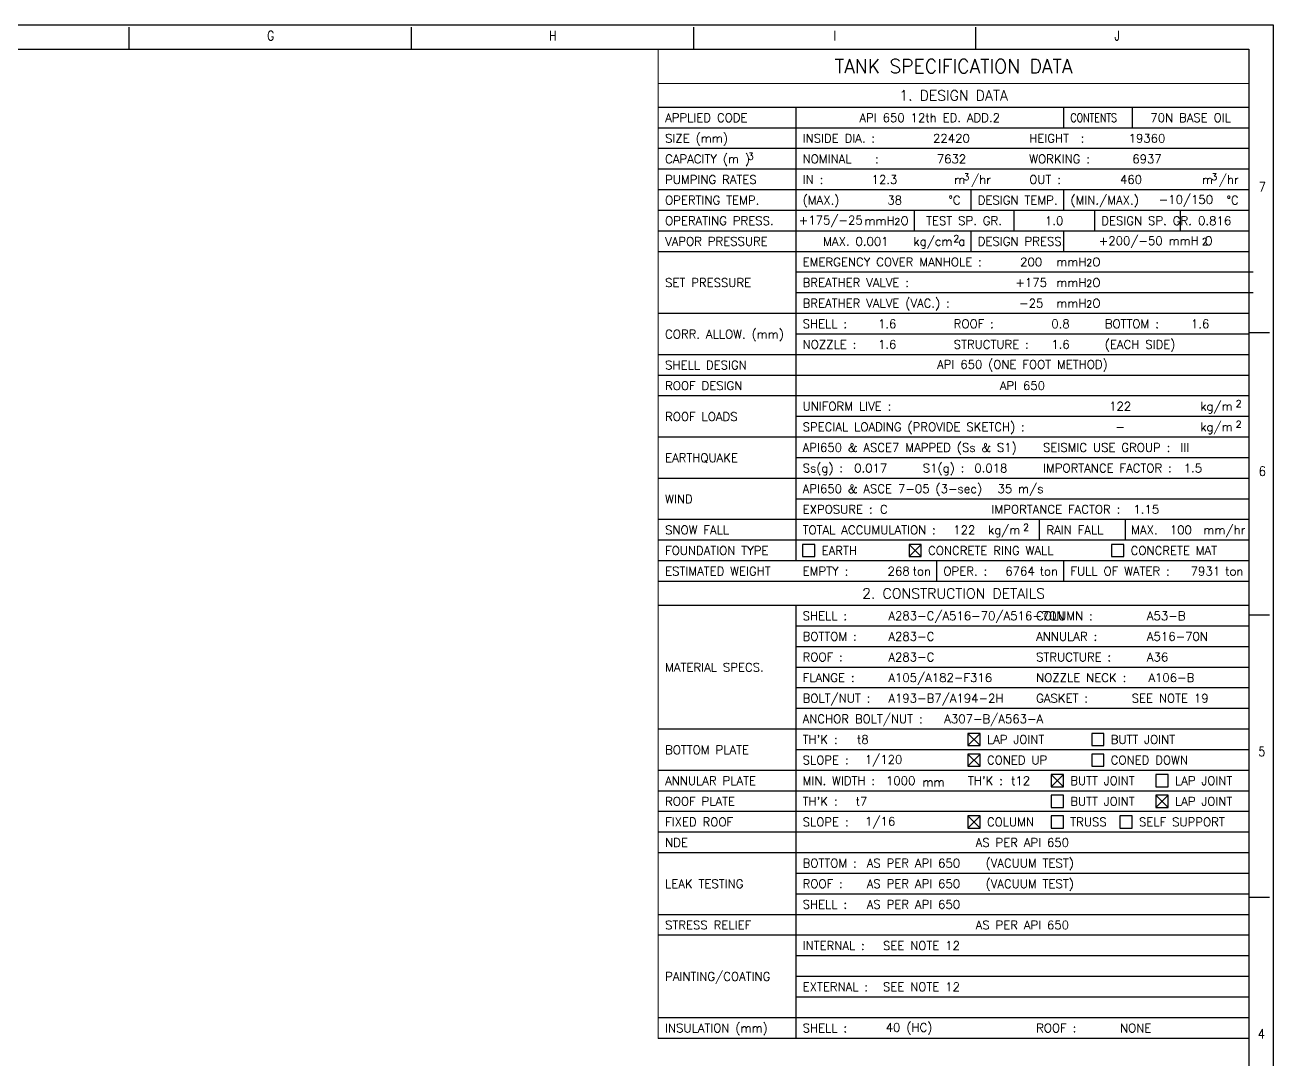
# Model space of a CAD drawing. Header units: millimetres. Extents: x -2091 to 296200, y -2515 to 5200.
# Drawn here: x 46030.9 to 46394.4, y 2069.1 to 2370.1 of the extents above; entities that cross this region are included whole.
import ezdxf
from ezdxf.enums import TextEntityAlignment as Align

# ---------------------------------------------------------------- set-up
doc = ezdxf.new("R2010")
doc.units = ezdxf.units.MM
doc.linetypes.add('CONTINU', pattern=[0])
doc.layers.add('BRD', color=8, linetype='Continuous')
doc.styles.add('ROMANS', font='romans.shx')

msp = doc.modelspace()

# ---------------------------------------------------------------- linework, layer by layer
at = {"color": 2, "linetype": 'Continuous', "lineweight": 18}
for p, q in [((46215.33, 2075.14), (46215.33, 2363.14)), ((46387.39, 2353.14), (46215.33, 2353.14))]:
    msp.add_line(p, q, dxfattribs=at)
at = {"color": 2, "linetype": 'Continuous'}
for p, q in [((46387.39, 2346.14), (46215.33, 2346.14)), ((46387.39, 2208.14), (46215.33, 2208.14)), ((46387.39, 2201.14), (46215.33, 2201.14)), ((46387.39, 2075.14), (46215.33, 2075.14))]:
    msp.add_line(p, q, dxfattribs=at)
at = {"color": 7}
for p, q in [((46255.39, 2346.14), (46255.39, 2214.14)), ((46333.39, 2346.14), (46333.39, 2340.14)), ((46353.39, 2346.14), (46353.39, 2340.14)), ((46387.39, 2340.14), (46215.33, 2340.14)), ((46387.39, 2334.14), (46215.33, 2334.14)), ((46387.39, 2328.14), (46215.33, 2328.14)), ((46387.39, 2322.14), (46215.33, 2322.14)), ((46306.39, 2322.14), (46306.39, 2316.14)), ((46333.39, 2322.14), (46333.39, 2316.14)), ((46387.39, 2316.14), (46215.33, 2316.14)), ((46289.89, 2316.14), (46289.89, 2310.14)), ((46318.89, 2316.14), (46318.89, 2310.14)), ((46342.39, 2316.14), (46342.39, 2310.14)), ((46367.39, 2316.14), (46367.39, 2310.14)), ((46387.39, 2310.14), (46215.33, 2310.14)), ((46306.39, 2310.14), (46306.39, 2304.14)), ((46333.39, 2310.14), (46333.39, 2304.14)), ((46387.39, 2304.14), (46215.33, 2304.14)), ((46388.64, 2298.14), (46255.39, 2298.14)), ((46388.64, 2292.14), (46255.39, 2292.14)), ((46387.39, 2286.14), (46215.33, 2286.14)), ((46387.39, 2280.14), (46255.39, 2280.14)), ((46387.39, 2274.14), (46215.33, 2274.14)), ((46387.39, 2268.14), (46215.33, 2268.14)), ((46387.39, 2262.14), (46215.33, 2262.14)), ((46387.39, 2256.14), (46255.39, 2256.14)), ((46387.39, 2250.14), (46215.33, 2250.14)), ((46387.39, 2244.14), (46255.39, 2244.14)), ((46387.39, 2238.14), (46215.33, 2238.14)), ((46387.39, 2232.14), (46255.39, 2232.14)), ((46387.39, 2226.14), (46215.33, 2226.14)), ((46387.39, 2220.14), (46215.33, 2220.14)), ((46288.39, 2215.37), (46291.93, 2218.91)), ((46288.39, 2218.91), (46291.93, 2215.37)), ((46387.39, 2214.14), (46215.33, 2214.14)), ((46296.39, 2214.14), (46296.39, 2208.14)), ((46333.39, 2214.14), (46333.39, 2208.14)), ((46387.39, 2195.14), (46255.39, 2195.14)), ((46387.39, 2189.14), (46255.39, 2189.14)), ((46387.39, 2183.14), (46255.39, 2183.14)), ((46387.39, 2177.14), (46255.39, 2177.14)), ((46387.39, 2171.14), (46255.39, 2171.14)), ((46387.39, 2165.14), (46215.33, 2165.14)), ((46305.53, 2160.37), (46309.06, 2163.91)), ((46305.53, 2163.91), (46309.06, 2160.37)), ((46387.39, 2159.14), (46255.39, 2159.14)), ((46305.53, 2154.37), (46309.06, 2157.91)), ((46305.53, 2157.91), (46309.06, 2154.37)), ((46387.39, 2153.14), (46215.33, 2153.14)), ((46329.81, 2148.37), (46333.34, 2151.91)), ((46329.81, 2151.91), (46333.34, 2148.37)), ((46387.39, 2147.14), (46215.33, 2147.14)), ((46360.29, 2142.37), (46363.83, 2145.91)), ((46360.29, 2145.91), (46363.83, 2142.37)), ((46387.39, 2141.14), (46215.33, 2141.14)), ((46305.53, 2136.37), (46309.06, 2139.91)), ((46305.53, 2139.91), (46309.06, 2136.37)), ((46387.39, 2135.14), (46215.33, 2135.14)), ((46387.39, 2135.14), (46215.33, 2135.14)), ((46387.39, 2129.14), (46215.33, 2129.14)), ((46387.39, 2129.14), (46215.33, 2129.14)), ((46387.39, 2123.14), (46255.39, 2123.14)), ((46387.39, 2117.14), (46255.39, 2117.14)), ((46387.39, 2111.14), (46215.33, 2111.14)), ((46387.39, 2105.14), (46215.33, 2105.14)), ((46387.39, 2099.14), (46255.39, 2099.14)), ((46387.39, 2093.14), (46255.39, 2093.14)), ((46387.39, 2087.14), (46255.39, 2087.14)), ((46387.39, 2081.14), (46215.33, 2081.14))]:
    msp.add_line(p, q, dxfattribs=at)
at = {"linetype": 'CONTINU', "ltscale": 0.5}
for p, q in [((46326.39, 2220.14), (46326.39, 2226.14)), ((46351.39, 2220.14), (46351.39, 2226.14))]:
    msp.add_line(p, q, dxfattribs=at)
msp.add_line((46255.39, 2201.14), (46255.39, 2075.14))
at = {"color": 7}
for points in [[(46257.39, 2218.91), (46257.39, 2215.37), (46260.93, 2215.37), (46260.93, 2218.91)], [(46288.39, 2218.91), (46288.39, 2215.37), (46291.93, 2215.37), (46291.93, 2218.91)], [(46347.39, 2218.91), (46347.39, 2215.37), (46350.93, 2215.37), (46350.93, 2218.91)], [(46305.53, 2163.91), (46305.53, 2160.37), (46309.06, 2160.37), (46309.06, 2163.91)], [(46341.58, 2163.91), (46341.58, 2160.37), (46345.12, 2160.37), (46345.12, 2163.91)], [(46305.53, 2157.91), (46305.53, 2154.37), (46309.06, 2154.37), (46309.06, 2157.91)], [(46341.58, 2157.91), (46341.58, 2154.37), (46345.12, 2154.37), (46345.12, 2157.91)], [(46329.81, 2151.91), (46329.81, 2148.37), (46333.34, 2148.37), (46333.34, 2151.91)], [(46360.29, 2151.91), (46360.29, 2148.37), (46363.83, 2148.37), (46363.83, 2151.91)], [(46329.81, 2145.91), (46329.81, 2142.37), (46333.34, 2142.37), (46333.34, 2145.91)], [(46360.29, 2145.91), (46360.29, 2142.37), (46363.83, 2142.37), (46363.83, 2145.91)], [(46305.53, 2139.91), (46305.53, 2136.37), (46309.06, 2136.37), (46309.06, 2139.91)], [(46329.81, 2139.91), (46329.81, 2136.37), (46333.34, 2136.37), (46333.34, 2139.91)], [(46349.82, 2139.91), (46349.82, 2136.37), (46353.36, 2136.37), (46353.36, 2139.91)]]:
    msp.add_lwpolyline(points, close=True, dxfattribs=at)
at = {"layer": 'BRD', "color": 4, "linetype": 'Continuous'}
for p, q in [((46061.28, 2363.14), (46061.28, 2369.54)), ((46143.47, 2363.14), (46143.47, 2369.54)), ((46225.66, 2363.14), (46225.66, 2369.54)), ((46307.85, 2363.14), (46307.85, 2369.54)), ((46387.39, 2280.6), (46393.36, 2280.6)), ((46387.39, 2198.41), (46393.36, 2198.41)), ((46387.39, 2116.22), (46393.36, 2116.22))]:
    msp.add_line(p, q, dxfattribs=at)
for points in [[(45553.39, 2370.14), (46394.39, 2370.14), (46394.39, 1776.14), (45553.39, 1776.14)], [(45560.39, 2363.14), (46387.39, 2363.14), (46387.39, 1783.14), (45560.39, 1783.14)]]:
    msp.add_lwpolyline(points, close=True, dxfattribs=at)

# ---------------------------------------------------------------- texts
at = {"color": 2, "linetype": 'Continuous', "lineweight": 18, "style": 'ROMANS'}
for s, height, p in [('TANK SPECIFICATION DATA', 4, (46301.36, 2358.14)), ('1. DESIGN DATA', 3, (46301.36, 2349.64)), ('2. CONSTRUCTION DETAILS', 3, (46301.36, 2204.64))]:
    msp.add_text(s, height=height, dxfattribs=at).set_placement(p, align=Align.MIDDLE)
at = {"color": 7, "style": 'ROMANS'}
for s, p in [('APPLIED CODE', (46217.33, 2343.14)), ('SIZE (mm)', (46217.33, 2337.14)), ('INSIDE DIA. :', (46257.39, 2337.14)), ('HEIGHT  :', (46323.39, 2337.14)), ('CAPACITY (m )', (46217.33, 2331.14)), ('NOMINAL   :', (46257.39, 2331.14)), ('WORKING :', (46323.39, 2331.14)), ('PUMPING RATES', (46217.33, 2325.14)), ('IN :', (46257.39, 2325.14)), ('OUT :', (46323.39, 2325.14)), ('OPERTING TEMP.', (46217.33, 2319.14)), ('(MAX.)', (46257.39, 2319.14)), ('DESIGN TEMP.', (46308.39, 2319.14)), ('(MIN./MAX.)', (46335.39, 2319.14)), ('OPERATING PRESS.', (46217.33, 2313.14)), ('DESIGN SP. GR.', (46344.39, 2313.14)), ('VAPOR PRESSURE', (46217.33, 2307.14)), ('DESIGN PRESS.', (46308.39, 2307.14)), ('EMERGENCY COVER MANHOLE :', (46257.39, 2301.14)), ('SET PRESSURE', (46217.33, 2295.14)), ('BREATHER VALVE :', (46257.39, 2295.14)), ('BREATHER VALVE (VAC.) :', (46257.39, 2289.14)), ('SHELL :', (46257.39, 2283.14)), ('ROOF :', (46301.39, 2283.14)), ('BOTTOM :', (46345.39, 2283.14)), ('CORR. ALLOW. (mm)', (46217.33, 2280.14)), ('NOZZLE :', (46257.39, 2277.14)), ('STRUCTURE :', (46301.39, 2277.14)), ('(EACH SIDE)', (46345.39, 2277.14)), ('SHELL DESIGN', (46217.33, 2271.14)), ('ROOF DESIGN', (46217.33, 2265.14)), ('ROOF LOADS', (46217.33, 2256.14)), ('UNIFORM LIVE :', (46257.39, 2259.14)), ('SPECIAL LOADING (PROVIDE SKETCH) :', (46257.39, 2253.14)), ('API650 & ASCE7 MAPPED (Ss & S1)', (46257.39, 2247.14)), ('SEISMIC USE GROUP :', (46327.39, 2247.14)), ('III', (46367.39, 2247.14)), ('EARTHQUAKE', (46217.33, 2244.14)), ('Ss(g) :', (46257.39, 2241.14)), ('S1(g) :', (46292.39, 2241.14)), ('0.017', (46272.39, 2241.14)), ('0.018', (46307.39, 2241.14)), ('IMPORTANCE FACTOR :', (46327.39, 2241.14)), ('1.5', (46368.39, 2241.14)), ('API650 & ASCE 7-05 (3-sec)', (46257.39, 2235.14)), ('35 m/s', (46314.14, 2235.14)), ('WIND', (46217.33, 2232.14)), ('EXPOSURE :', (46257.39, 2229.14)), ('C', (46279.92, 2229.14)), ('IMPORTANCE FACTOR :', (46312.39, 2229.14)), ('1.15', (46353.74, 2229.14)), ('SNOW FALL', (46217.33, 2223.14)), ('TOTAL ACCUMULATION :', (46257.39, 2223.14)), ('RAIN FALL', (46328.39, 2223.14)), ('MAX.', (46353.07, 2223.14)), ('FOUNDATION TYPE', (46217.33, 2217.14)), ('EARTH', (46262.93, 2217.14)), ('CONCRETE RING WALL', (46293.93, 2217.14)), ('CONCRETE MAT', (46352.93, 2217.14)), ('ESTIMATED WEIGHT', (46217.33, 2211.14)), ('EMPTY :', (46257.39, 2211.14)), ('OPER. :', (46298.39, 2211.14)), ('FULL OF WATER :', (46335.39, 2211.14)), ('SHELL :', (46257.39, 2198.14)), ('A283-C/A516-70/A516-70N', (46282.37, 2198.14)), ('COLUMN :', (46325.39, 2198.14)), ('A53-B', (46357.65, 2198.14)), ('BOTTOM :', (46257.39, 2192.14)), ('A283-C', (46282.37, 2192.14)), ('ANNULAR :', (46325.39, 2192.14)), ('A516-70N', (46357.65, 2192.14)), ('ROOF :', (46257.39, 2186.14)), ('A283-C', (46282.37, 2186.14)), ('STRUCTURE :', (46325.39, 2186.14)), ('A36', (46357.65, 2186.14)), ('MATERIAL SPECS.', (46217.33, 2183.14)), ('FLANGE :', (46257.39, 2180.14)), ('A105/A182-F316', (46282.37, 2180.14)), ('NOZZLE NECK :', (46325.39, 2180.14)), ('A106-B', (46358.1, 2180.14)), ('BOLT/NUT :', (46257.39, 2174.14)), ('A193-B7/A194-2H', (46282.37, 2174.14)), ('GASKET :', (46325.39, 2174.14)), ('ANCHOR BOLT/NUT :', (46257.39, 2168.14)), ('A307-B/A563-A', (46298.63, 2168.14)), ("TH'K :", (46257.39, 2162.14)), ('LAP JOINT', (46311.06, 2162.14)), ('BUTT JOINT', (46347.12, 2162.14)), ('BOTTOM PLATE', (46217.33, 2159.14)), ('SLOPE :', (46257.39, 2156.14)), ('CONED UP', (46311.06, 2156.14)), ('CONED DOWN', (46347.12, 2156.14)), ('ANNULAR PLATE', (46217.33, 2150.14)), ('MIN. WIDTH :', (46257.39, 2150.14)), ("TH'K :", (46305.53, 2150.14)), ('BUTT JOINT', (46335.34, 2150.14)), ('LAP JOINT', (46365.83, 2150.14)), ('ROOF PLATE', (46217.33, 2144.14)), ("TH'K :", (46257.39, 2144.14)), ('BUTT JOINT', (46335.34, 2144.14)), ('LAP JOINT', (46365.83, 2144.14)), ('FIXED ROOF', (46217.33, 2138.14)), ('SLOPE :', (46257.39, 2138.14)), ('COLUMN', (46311.06, 2138.14)), ('TRUSS', (46335.34, 2138.14)), ('SELF SUPPORT', (46355.36, 2138.14)), ('BOTTOM :', (46257.39, 2126.14)), ('AS PER API 650', (46276.06, 2126.14)), ('(VACUUM TEST)', (46310.67, 2126.14)), ('LEAK TESTING', (46217.33, 2120.14)), ('ROOF :', (46257.39, 2120.14)), ('AS PER API 650', (46276.06, 2120.14)), ('(VACUUM TEST)', (46310.67, 2120.14)), ('SHELL :', (46257.39, 2114.14)), ('AS PER API 650', (46276.06, 2114.14)), ('STRESS RELIEF', (46217.33, 2108.14)), ('INTERNAL :', (46257.39, 2102.14)), ('SEE NOTE 12', (46280.8, 2102.14)), ('PAINTING/COATING', (46217.33, 2093.14)), ('EXTERNAL :', (46257.39, 2090.14)), ('SEE NOTE 12', (46280.8, 2090.14)), ('INSULATION (mm)', (46217.33, 2078.14)), ('SHELL :', (46257.39, 2078.14)), ('ROOF :', (46325.39, 2078.14))]:
    msp.add_text(s, height=2.5, dxfattribs=at).set_placement(p, align=Align.MIDDLE_LEFT)
for s, height, p in [('API 650 12th ED. ADD.2', 2.5, (46294.39, 2343.14)), ('3', 2, (46242.32, 2331.92)), ('3', 2, (46305.13, 2325.92)), ('3', 2, (46377.29, 2325.92)), ('12.3', 2.5, (46281.22, 2325.14)), ('460', 2.5, (46353.04, 2325.14)), ('38', 2.5, (46284.2, 2319.14)), ('-10/150', 2.5, (46369.02, 2319.14)), ('+175/-25', 2.5, (46265.58, 2313.14)), ('mmH O', 2.5, (46281.83, 2313.14)), ('2', 2, (46284.97, 2312.93)), ('1.0', 2.5, (46330.64, 2313.14)), ('MAX. 0.001', 2.5, (46272.89, 2307.14)), ('2', 2, (46302.14, 2307.92)), ('+200/-50 mmH O', 2.5, (46360.22, 2307.14)), ('2', 2, (46374.51, 2307.03)), ('200', 2.5, (46323.95, 2301.14)), ('mmH O', 2.5, (46337.71, 2301.14)), ('2', 2, (46340.85, 2300.93)), ('+175', 2.5, (46323.95, 2295.14)), ('mmH O', 2.5, (46337.71, 2295.14)), ('2', 2, (46340.85, 2294.93)), ('-25', 2.5, (46323.95, 2289.14)), ('mmH O', 2.5, (46337.71, 2289.14)), ('2', 2, (46340.85, 2288.93)), ('1.6', 2.5, (46282.01, 2283.14)), ('0.8', 2.5, (46332.49, 2283.14)), ('1.6', 2.5, (46373.14, 2283.14)), ('1.6', 2.5, (46282.01, 2277.14)), ('1.6', 2.5, (46332.49, 2277.14)), ('API 650 (ONE FOOT METHOD)', 2.5, (46321.39, 2271.14)), ('API 650', 2.5, (46321.39, 2265.14)), ('122', 2.5, (46349.87, 2259.14)), ('2', 2, (46384.39, 2259.92)), ('2', 2, (46384.39, 2253.92)), ('-', 2.5, (46349.87, 2253.14)), ('2', 2, (46322.47, 2223.92)), ('122', 2.5, (46304.46, 2223.14)), ('100', 2.5, (46367.54, 2223.14)), ('SEE NOTE 19', 2.5, (46364.42, 2174.14)), ('t8', 2.5, (46274.89, 2162.14)), ('1/120', 2.5, (46280.99, 2156.14)), ('1000', 2.5, (46285.96, 2150.14)), ('mm', 2.5, (46295.5, 2149.74)), ('t12', 2.5, (46320.87, 2150.14)), ('t7', 2.5, (46274.54, 2144.14)), ('1/16', 2.5, (46279.97, 2138.14)), ('AS PER API 650', 2.5, (46321.39, 2132.14)), ('AS PER API 650', 2.5, (46321.39, 2108.14)), ('40 (HC)', 2.5, (46288.39, 2078.14)), ('NONE', 2.5, (46354.39, 2078.14))]:
    msp.add_text(s, height=height, dxfattribs=at).set_placement(p, align=Align.MIDDLE)
at = {"color": 7, "style": 'ROMANS', "width": 0.8}
msp.add_text('CONTENTS', height=2.5, dxfattribs=at).set_placement((46335.39, 2343.14), align=Align.MIDDLE_LEFT)
at = {"color": 7, "ltscale": 0.5, "style": 'ROMANS'}
for s, p in [('70N BASE OIL', (46370.39, 2343.14)), ('22420', (46300.74, 2337.14)), ('19360', (46357.69, 2337.14)), ('7632', (46300.74, 2331.14)), ('6937', (46357.69, 2331.14)), ('0.816', (46377.39, 2313.14))]:
    msp.add_text(s, height=2.5, dxfattribs=at).set_placement(p, align=Align.MIDDLE)
at = {"color": 7, "style": 'ROMANS'}
for s, p in [('m /hr', (46312.24, 2325.14)), ('m /hr', (46384.39, 2325.14)), ('%%DC', (46303.39, 2319.14)), ('%%DC', (46384.39, 2319.14)), ('kg/cm a', (46304.78, 2307.14)), ('kg/m', (46382.62, 2259.14)), ('kg/m', (46382.62, 2253.14)), ('kg/m', (46320.81, 2223.14)), ('mm/hr', (46386.33, 2223.14)), ('268', (46288.54, 2211.14)), ('ton', (46294.78, 2211.14)), ('6764', (46324.99, 2211.14)), ('ton', (46331.78, 2211.14)), ('7931', (46378.99, 2211.14)), ('ton', (46385.78, 2211.14))]:
    msp.add_text(s, height=2.5, dxfattribs=at).set_placement(p, align=Align.MIDDLE_RIGHT)
msp.add_text('TEST SP. GR.', height=2.5, dxfattribs=at).set_placement((46304.39, 2313.14), align=Align.MIDDLE_CENTER)
at = {"color": 7, "linetype": 'Continuous', "style": 'ROMANS'}
msp.add_text('NDE', height=2.5, dxfattribs=at).set_placement((46217.33, 2132.14), align=Align.MIDDLE_LEFT)
at = {"layer": 'BRD', "color": 4, "linetype": 'Continuous', "style": 'ROMANS', "width": 0.85}
for s, p in [('G', (46102.44, 2367.03)), ('H', (46184.62, 2367.03)), ('I', (46266.81, 2367.03)), ('J', (46349, 2367.03))]:
    msp.add_text(s, height=2.76, dxfattribs=at).set_placement(p, align=Align.MIDDLE)
for s, p in [('7', (46390.26, 2321.63)), ('6', (46390.26, 2238.88)), ('5', (46390.12, 2157.25)), ('4', (46389.97, 2075.07))]:
    msp.add_text(s, height=2.76, dxfattribs=at).set_placement(p)

doc.saveas('drawing.dxf')
